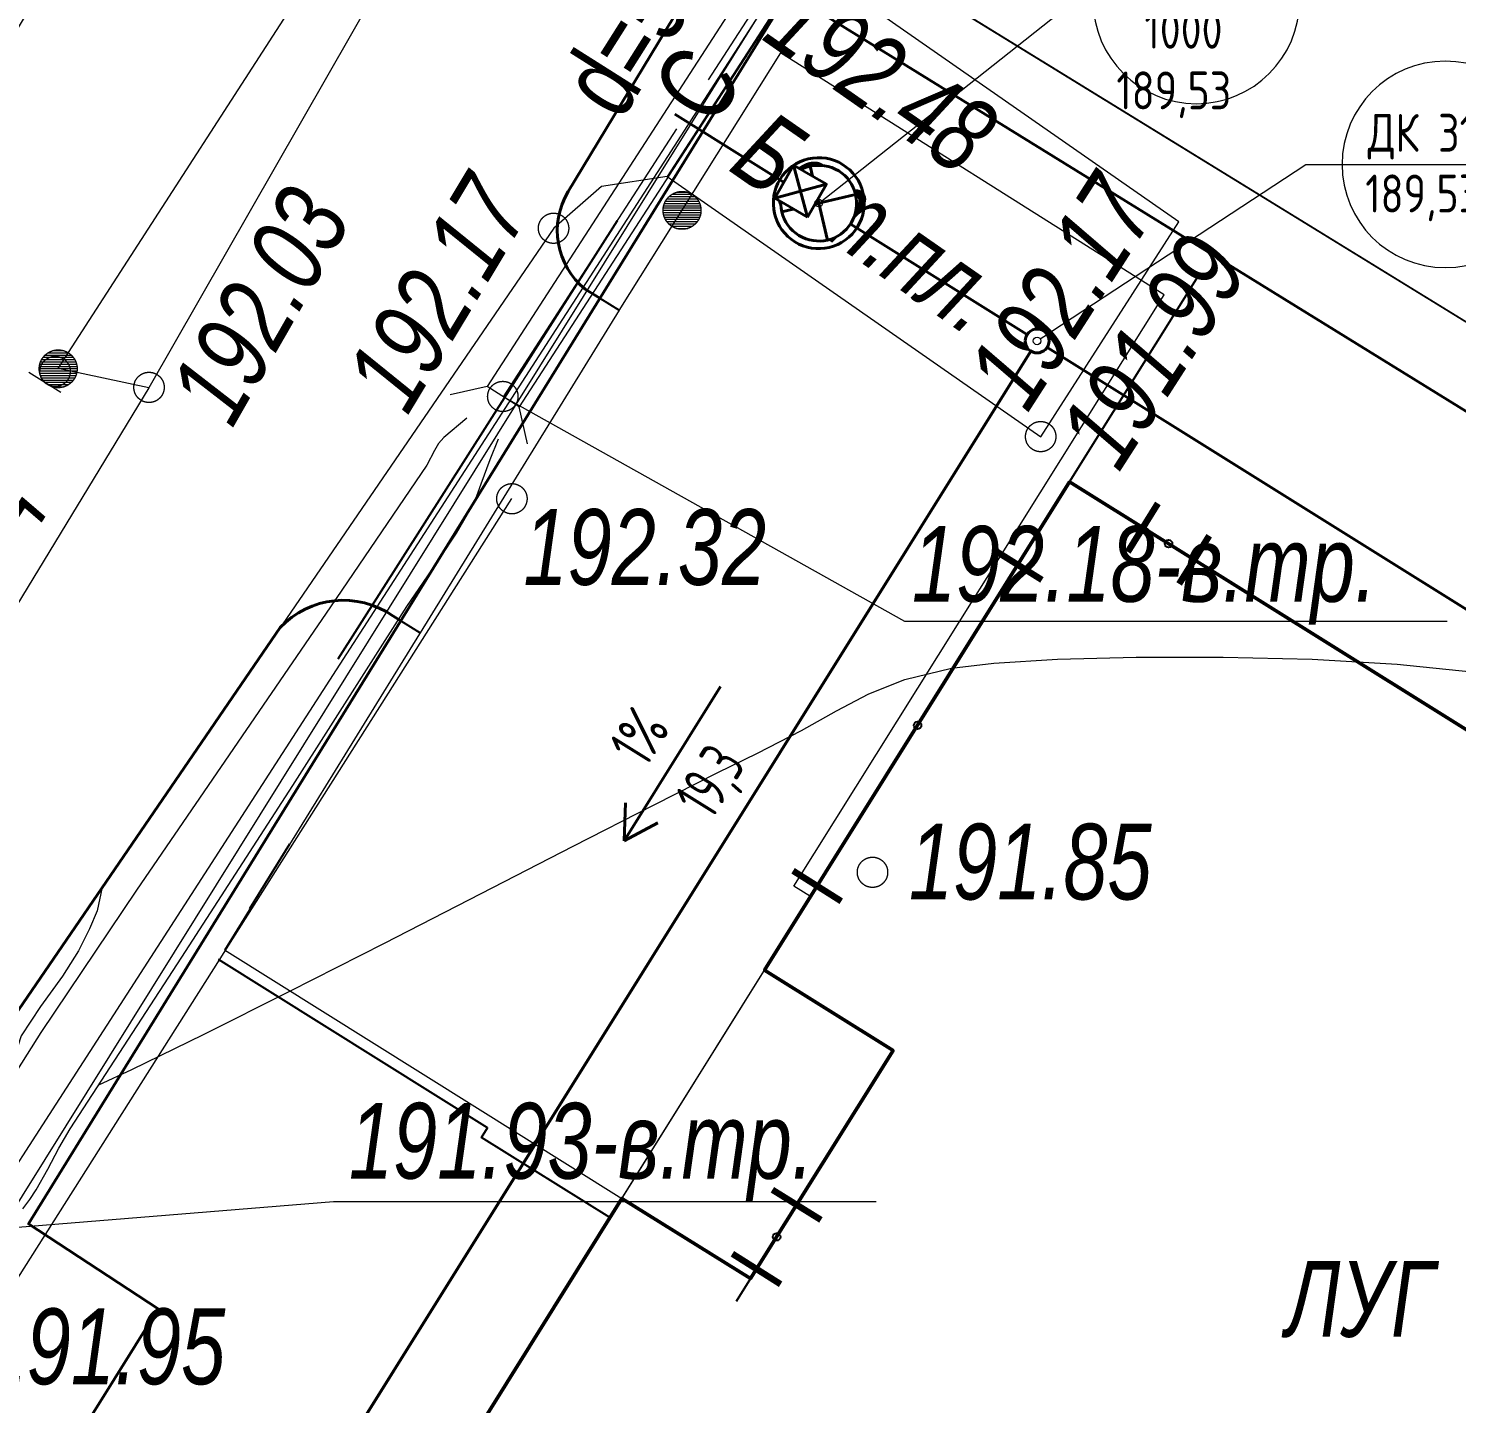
# Model space of a CAD drawing. Header units: millimetres. Extents: x -38151500 to -27467627, y -20617104 to -20349562.
# Drawn here: x -29072302 to -29053454, y -20485120 to -20466974 of the extents above; entities that cross this region are included whole.
import ezdxf
from ezdxf.xclip import XClip

# ---------------------------------------------------------------- set-up
doc = ezdxf.new("R2010")
doc.units = ezdxf.units.MM
doc.header["$MEASUREMENT"] = 0
doc.header["$XCLIPFRAME"] = 0
doc.linetypes.add('Wipeout_Contour', pattern=[1000, 0, -1000])
for name, color, linetype in [('!!! ПОДОСНОВА', 7, 'Continuous'), ('Дренаж', 7, 'Continuous'), ('Дренаж выноски', 7, 'Continuous')]:
    doc.layers.add(name, color=color, linetype=linetype)
for name, color, linetype, lineweight, true_color in [('Дренаж выноски_Ном._пера__20', 7, 'Continuous', 40, 0xe15500), ('Дренаж выноски_Ном._пера__21', 7, 'Continuous', 15, 0xfb5f00), ('Дренаж_Ном._пера__20', 7, 'Continuous', 40, 0xe15500), ('Новый_ГП_Дороги_проезды_Ном._пера__251', 7, 'Continuous', 40, 0x656565)]:
    doc.layers.add(name, color=color, linetype=linetype, lineweight=lineweight, true_color=true_color)
for name, color, linetype, lineweight in [('Дренаж_Ном._пера__1', 1, 'Continuous', 40), ('Новый_0-Жирная_Ном._пера__7', 7, 'Continuous', 25), ('Новый_0_Ном._пера__7', 7, 'Continuous', 25), ('Новый_Defpoints_Ном._пера__16', 16, 'Continuous', 20), ('Новый_Defpoints_Ном._пера__7', 7, 'Continuous', 25), ('Новый_ГП_БК_15.30_Ном._пера__206', 206, 'Continuous', 25), ('Новый_ГП_Граница участка_Ном._пера__1', 1, 'Continuous', 40), ('Новый_ГП_Дороги_проезды_Ном._пера__16', 16, 'Continuous', 20), ('Новый_ГП_Здание сооружение_Ном._пера__22', 22, 'Continuous', 50), ('Новый_ГТ-сооружение_ ограждение_Ном._пера__19', 7, 'Continuous', 90), ('Чертеж_1_Новофедоровское_снт 28_07$0$tp_Дороги_Ном._пера__253', 252, 'Continuous', 18), ('Чертеж_1_Новофедоровское_снт 28_07$0$tp_отметки_новые_Ном._пера__253', 252, 'Continuous', 18), ('Чертеж_1_Новофедоровское_снт 28_07$0$tp_растительность_Ном._пера__253', 252, 'Continuous', 18), ('Чертеж_1_Новофедоровское_снт 28_07$0$tp_трубы под дорогой_Ном._пера__253', 252, 'Continuous', 18), ('Чертеж_1_Новофедоровское_снт 28_07$0$U_ТЕКСТ_БЕЛЫЙ_Ном._пера__253', 252, 'Continuous', 18), ('Чертеж_1_Новый_ГП_Топография_Ном._пера__253', 252, 'Continuous', 18), ('Чертеж_1_Новый_Новофедоровское_снт 28_07$0$tp_Дороги_Ном._пера__253', 252, 'Continuous', 18), ('Чертеж_1_Новый_Новофедоровское_снт 28_07$0$tp_канавы_Ном._пера__253', 252, 'Continuous', 18), ('Чертеж_1_Новый_Новофедоровское_снт 28_07$0$tp_ЛЭП нн_Ном._пера__253', 252, 'Continuous', 18), ('Чертеж_1_Новый_Новофедоровское_снт 28_07$0$tp_Ограждения ДЕР_Ном._пера__253', 252, 'Continuous', 18), ('Чертеж_1_Новый_Новофедоровское_снт 28_07$0$tp_Ограждения рабица_Ном._пера__253', 252, 'Continuous', 18), ('Чертеж_1_Новый_Новофедоровское_снт 28_07$0$tp_Ограждения_Ном._пера__253', 252, 'Continuous', 18), ('Чертеж_1_Новый_Новофедоровское_снт 28_07$0$tp_Ограждения_Ном._пера__7', 7, 'Continuous', 18), ('Чертеж_1_Новый_Новофедоровское_снт 28_07$0$tp_отметки_новые_Ном._пера__253', 252, 'Continuous', 18), ('Чертеж_1_Новый_Новофедоровское_снт 28_07$0$tp_отметки_новые_Ном._пера__7', 7, 'Continuous', 18), ('Чертеж_1_Новый_Новофедоровское_снт 28_07$0$tp_рельеф_Ном._пера__253', 252, 'Continuous', 18), ('Чертеж_1_Новый_Новофедоровское_снт 28_07$0$tp_трубы под дорогой_Ном._пера__253', 252, 'Continuous', 18), ('Чертеж_1_Новый_Новофедоровское_снт 28_07$0$U_Водосток_Ном._пера__253', 252, 'Continuous', 18), ('Чертеж_1_Новый_Новофедоровское_снт 28_07$0$U_Газопровод_Ном._пера__253', 252, 'Continuous', 18)]:
    doc.layers.add(name, color=color, linetype=linetype, lineweight=lineweight)
doc.styles.add('РЎР“Р•РќР•Р\xa0РР\xa0_РЎРўРР›Р¬_1', font='arial.ttf', dxfattribs={"width": 0.75})
doc.styles.add('РЎР“Р•РќР•Р\xa0РР\xa0_РЎРўРР›Р¬_3', font='arial.ttf', dxfattribs={"width": 0.749999})
doc.styles.add('РЎР“Р•РќР•Р\xa0РР\xa0_РЎРўРР›Р¬_6', font='', dxfattribs={"width": 0.8})
doc.styles.add('РЎР“Р•РќР•Р\xa0РР\xa0_РЎРўРР›Р¬_7', font='')
doc.styles.get('РЎР“Р•РќР•Р\xa0РР\xa0_РЎРўРР›Р¬_6').set_extended_font_data('GOST_type_A')
doc.styles.get('РЎР“Р•РќР•Р\xa0РР\xa0_РЎРўРР›Р¬_7').set_extended_font_data('GOST_type_A')

# ---------------------------------------------------------------- blocks, each defined once
blk = doc.blocks.new('Чертеж_6_1', base_point=(9028958, 0))
at = {"layer": 'Чертеж_1_Новый_ГП_Топография_Ном._пера__253', "color": 252, "lineweight": 18, "flags": 128}
for points in [[(-29093242, -20517064), (-29093202, -20517000), (-29082715, -20499900), (-29056545, -20516708), (-29044984, -20500671), (-29035068, -20487867), (-29036822, -20480650), (-29038827, -20473503), (-29044320, -20475465), (-29047175, -20474628), (-29061447, -20465849), (-29051497, -20449640), (-29059106, -20444942), (-29100137, -20512686)], [(-29062272, -20466500), (-29042872, -20478480), (-29040402, -20474480), (-29035962, -20486530), (-29045692, -20500140), (-29044832, -20500700), (-29056192, -20516190), (-29056522, -20516730), (-29056792, -20516560), (-29081272, -20500980), (-29070592, -20483870), (-29072302, -20482750)]]:
    blk.add_lwpolyline(points, close=True, dxfattribs=at)
at = {"layer": 'Чертеж_1_Новый_Новофедоровское_снт 28_07$0$tp_Дороги_Ном._пера__253', "color": 252, "lineweight": 18, "flags": 128}
for points in [[(-29059509, -20451967), (-29058676, -20452488), (-29065032, -20461790), (-29070714, -20471714), (-29071910, -20471463)], [(-29063872, -20468926), (-29064740, -20469057), (-29065369, -20469610), (-29074133, -20482398), (-29080950, -20493946), (-29080018, -20495191)], [(-29070714, -20471714), (-29073121, -20475671)]]:
    blk.add_lwpolyline(points, dxfattribs=at)
blk.add_lwpolyline([(-29063872, -20468926), (-29058940, -20472361), (-29057117, -20469524), (-29062041, -20466094)], close=True, dxfattribs=at)
at = {"layer": 'Чертеж_1_Новый_Новофедоровское_снт 28_07$0$tp_канавы_Ном._пера__253', "color": 252, "lineweight": 18, "flags": 128}
for points in [[(-29066519, -20472118), (-29066821, -20472372), (-29066892, -20472451), (-29066945, -20472544), (-29067047, -20472736), (-29068318, -20474608), (-29069598, -20476475), (-29070876, -20478344), (-29072140, -20480224), (-29072575, -20480913), (-29072996, -20481614), (-29073181, -20481864), (-29073323, -20482070), (-29073498, -20482368)], [(-29072377, -20482553), (-29072284, -20482430), (-29072200, -20482300), (-29072047, -20482028), (-29071904, -20481753), (-29071753, -20481494), (-29070280, -20479232), (-29068815, -20476963), (-29067310, -20474603), (-29066869, -20473960), (-29066652, -20473636), (-29066458, -20473298), (-29066386, -20473142), (-29066326, -20472983), (-29066209, -20472662), (-29066099, -20472390)]]:
    blk.add_lwpolyline(points, dxfattribs=at)
at = {"layer": 'Чертеж_1_Новый_Новофедоровское_снт 28_07$0$tp_ЛЭП нн_Ном._пера__253', "color": 252, "lineweight": 18, "flags": 128}
blk.add_lwpolyline([(-29095242, -20518699), (-29094131, -20517036), (-29073517, -20484194), (-29048480, -20444066), (-29047271, -20442473)], dxfattribs=at)
at = {"layer": 'Чертеж_1_Новый_Новофедоровское_снт 28_07$0$tp_Ограждения ДЕР_Ном._пера__253', "color": 252, "lineweight": 18, "flags": 128}
blk.add_lwpolyline([(-29071910, -20471463), (-29068113, -20465581)], dxfattribs=at)
at = {"layer": 'Чертеж_1_Новый_Новофедоровское_снт 28_07$0$tp_Ограждения рабица_Ном._пера__253', "color": 252, "lineweight": 18, "flags": 128}
for points in [[(-29061447, -20465851), (-29047175, -20474628), (-29044320, -20475465)], [(-29065926, -20473175), (-29079257, -20494203)]]:
    blk.add_lwpolyline(points, dxfattribs=at)
at = {"layer": 'Чертеж_1_Новый_Новофедоровское_снт 28_07$0$tp_Ограждения_Ном._пера__253', "color": 252, "lineweight": 18, "flags": 128}
blk.add_lwpolyline([(-29072297, -20471508), (-29071874, -20471774)], dxfattribs=at)
at = {"layer": 'Чертеж_1_Новый_Новофедоровское_снт 28_07$0$tp_Ограждения_Ном._пера__7', "color": 7, "lineweight": 18}
for p, q in [((-29063847, -20469192), (-29063506, -20469192)), ((-29063808, -20469162), (-29063545, -20469162)), ((-29063737, -20469132), (-29063617, -20469132)), ((-29063925, -20469372), (-29063426, -20469372)), ((-29063923, -20469342), (-29063429, -20469342)), ((-29063918, -20469312), (-29063435, -20469312)), ((-29063907, -20469282), (-29063444, -20469282)), ((-29063893, -20469252), (-29063458, -20469252)), ((-29063874, -20469222), (-29063479, -20469222)), ((-29063924, -20469402), (-29063429, -20469402)), ((-29063919, -20469432), (-29063433, -20469432)), ((-29063909, -20469462), (-29063442, -20469462)), ((-29063895, -20469492), (-29063457, -20469492)), ((-29063877, -20469522), (-29063476, -20469522)), ((-29063851, -20469552), (-29063502, -20469552)), ((-29063814, -20469582), (-29063539, -20469582)), ((-29063750, -20469612), (-29063600, -20469612)), ((-29072043, -20471253), (-29071780, -20471253)), ((-29071972, -20471223), (-29071852, -20471223)), ((-29072160, -20471463), (-29071661, -20471463)), ((-29072158, -20471433), (-29071664, -20471433)), ((-29072153, -20471403), (-29071670, -20471403)), ((-29072142, -20471373), (-29071679, -20471373)), ((-29072128, -20471343), (-29071693, -20471343)), ((-29072109, -20471313), (-29071714, -20471313)), ((-29072082, -20471283), (-29071741, -20471283)), ((-29072159, -20471493), (-29071664, -20471493)), ((-29072154, -20471523), (-29071668, -20471523)), ((-29072144, -20471553), (-29071677, -20471553)), ((-29072130, -20471583), (-29071692, -20471583)), ((-29072112, -20471613), (-29071711, -20471613)), ((-29072086, -20471643), (-29071737, -20471643)), ((-29072049, -20471673), (-29071774, -20471673)), ((-29071985, -20471703), (-29071835, -20471703))]:
    blk.add_line(p, q, dxfattribs=at)
for centre in [(-29063676, -20469374), (-29071911, -20471465)]:
    blk.add_circle(centre, 250, dxfattribs=at)
at = {"layer": 'Чертеж_1_Новый_Новофедоровское_снт 28_07$0$tp_отметки_новые_Ном._пера__253', "color": 252, "lineweight": 18, "flags": 128}
for points in [[(-29053577, -20474800), (-29060736, -20474800), (-29066042, -20471830)], [(-29061115, -20482458), (-29068275, -20482458), (-29073205, -20482860)]]:
    blk.add_lwpolyline(points, dxfattribs=at)
at = {"layer": 'Чертеж_1_Новый_Новофедоровское_снт 28_07$0$tp_отметки_новые_Ном._пера__7', "color": 7, "lineweight": 18}
for centre in [(-29065372, -20469610), (-29071952, -20471500), (-29070712, -20471710), (-29066042, -20471830), (-29058942, -20472360), (-29065922, -20473180), (-29061162, -20478110)]:
    blk.add_circle(centre, 200, dxfattribs=at)
at = {"layer": 'Чертеж_1_Новый_Новофедоровское_снт 28_07$0$tp_рельеф_Ном._пера__253', "color": 252, "lineweight": 18, "flags": 128}
for points in [[(-29071375, -20480914), (-29070940, -20480713), (-29069995, -20480251), (-29068855, -20479679), (-29067604, -20479044), (-29066329, -20478391), (-29065114, -20477767), (-29064044, -20477220), (-29063205, -20476794), (-29062681, -20476537), (-29062098, -20476239), (-29061637, -20475978), (-29061212, -20475753), (-29060736, -20475565), (-29060121, -20475415), (-29059559, -20475349), (-29058718, -20475299), (-29057683, -20475271), (-29056535, -20475269), (-29055359, -20475297), (-29054236, -20475361), (-29053249, -20475466)], [(-29071329, -20478306), (-29071329, -20478307), (-29071395, -20478617), (-29071497, -20478857), (-29071643, -20479148), (-29071853, -20479479), (-29072145, -20479880), (-29072398, -20480268), (-29072490, -20480556), (-29072438, -20480689)]]:
    blk.add_lwpolyline(points, dxfattribs=at)
at = {"layer": 'Чертеж_1_Новый_Новофедоровское_снт 28_07$0$tp_трубы под дорогой_Ном._пера__253', "color": 252, "lineweight": 18, "flags": 128}
for points in [[(-29061044, -20463656), (-29066248, -20471700)], [(-29060622, -20463924), (-29065826, -20471968)], [(-29065716, -20472456), (-29065826, -20471968), (-29066248, -20471700), (-29066736, -20471810)]]:
    blk.add_lwpolyline(points, dxfattribs=at)
at = {"layer": 'Чертеж_1_Новый_Новофедоровское_снт 28_07$0$U_Водосток_Ном._пера__253', "color": 252, "lineweight": 18, "flags": 128}
for points in [[(-29060832, -20463788), (-29063331, -20467651)], [(-29063750, -20468298), (-29066037, -20471834)]]:
    blk.add_lwpolyline(points, dxfattribs=at)
at = {"layer": 'Чертеж_1_Новый_Новофедоровское_снт 28_07$0$U_Газопровод_Ном._пера__253', "color": 252, "lineweight": 18, "flags": 128}
blk.add_lwpolyline([(-29094560, -20516227), (-29072112, -20481445), (-29051561, -20449601), (-29043444, -20437023), (-29043725, -20437169), (-29041395, -20435962), (-29036164, -20437583)], dxfattribs=at)
at = {"layer": 'Чертеж_1_Новофедоровское_снт 28_07$0$tp_Дороги_Ном._пера__253', "color": 252, "lineweight": 18, "char_height": 1000, "attachment_point": 7, "style": 'РЎР“Р•РќР•Р\xa0РР\xa0_РЎРўРР›Р¬_1'}
for s, insert, rotation in [('\\A1;{\\pql;\\fArial|b0|i1|c204|p0;\\W0.750000;Бет.пл.}', (-29063091, -20468845), 325.1439), ('\\A1;{\\pql;\\fArial|b0|i1|c204|p0;\\W0.750000;Ц}', (-29072425, -20473956), 57.3407)]:
    blk.add_mtext(s, dxfattribs=dict(at, insert=insert, rotation=rotation))
at = {"layer": 'Чертеж_1_Новофедоровское_снт 28_07$0$tp_отметки_новые_Ном._пера__253', "color": 252, "lineweight": 18, "char_height": 1000, "attachment_point": 7, "style": 'РЎР“Р•РќР•Р\xa0РР\xa0_РЎРўРР›Р¬_1'}
for s, insert, rotation in [('\\A1;{\\pql;\\fArial|b0|i1|c204|p0;\\W0.750000;192.48}', (-29062651, -20467118), 325.1394), ('\\A1;{\\pql;\\fArial|b0|i1|c204|p0;\\W0.750000;192.17}', (-29067290, -20472102), 59), ('\\A1;{\\pql;\\fArial|b0|i1|c204|p0;\\W0.750000;192.17}', (-29059106, -20472069), 57.276), ('\\A1;{\\pql;\\fArial|b0|i1|c204|p0;\\W0.750000;192.03}', (-29069603, -20472270), 60.2066), ('\\A1;{\\pql;\\fArial|b0|i1|c204|p0;\\W0.750000;191.99}', (-29057899, -20472852), 57.276)]:
    blk.add_mtext(s, dxfattribs=dict(at, insert=insert, rotation=rotation))
for s, insert in [('\\A1;{\\pql;\\fArial|b0|i1|c204|p0;\\W0.750000;192.32}', (-29065770, -20474331)), ('\\A1;{\\pql;\\fArial|b0|i1|c204|p0;\\W0.750000;192.18-в.тр.}', (-29060642, -20474841)), ('\\A1;{\\pql;\\fArial|b0|i1|c204|p0;\\W0.750000;191.85}', (-29060682, -20478483)), ('\\A1;{\\pql;\\fArial|b0|i1|c204|p0;\\W0.750000;191.93-в.тр.}', (-29068074, -20482455)), ('\\A1;{\\pql;\\fArial|b0|i1|c204|p0;\\W0.750000;191.95}', (-29072910, -20484881))]:
    blk.add_mtext(s, dxfattribs=dict(at, insert=insert))
at = {"layer": 'Чертеж_1_Новофедоровское_снт 28_07$0$tp_растительность_Ном._пера__253', "color": 252, "lineweight": 18, "insert": (-29055706, -20484255), "char_height": 1000, "attachment_point": 7, "style": 'РЎР“Р•РќР•Р\xa0РР\xa0_РЎРўРР›Р¬_1'}
blk.add_mtext('\\A1;{\\pql;\\fArial|b0|i1|c204|p0;\\W0.750000;ЛУГ}', dxfattribs=at)
at = {"layer": 'Чертеж_1_Новофедоровское_снт 28_07$0$tp_трубы под дорогой_Ном._пера__253', "color": 252, "lineweight": 18, "insert": (-29064478, -20468221), "char_height": 1000, "attachment_point": 7, "rotation": 57.6886, "style": 'РЎР“Р•РќР•Р\xa0РР\xa0_РЎРўРР›Р¬_3'}
blk.add_mtext('\\A1;{\\pql;\\fArial|b0|i0|c204|p0;\\W0.749999;d=500ст.}', dxfattribs=at)
at = {"layer": 'Чертеж_1_Новофедоровское_снт 28_07$0$U_ТЕКСТ_БЕЛЫЙ_Ном._пера__253', "color": 252, "lineweight": 18, "insert": (-29063247, -20468304), "char_height": 1000, "attachment_point": 7, "rotation": 57.6886, "style": 'РЎР“Р•РќР•Р\xa0РР\xa0_РЎРўРР›Р¬_3'}
blk.add_mtext('\\A1;{\\pql;\\fArial|b0|i0|c204|p0;\\W0.749999;С}', dxfattribs=at)
blk = doc.blocks.new('Стена_33_5', base_point=(-29063772, -20468106))
at = {"layer": 'Дренаж_Ном._пера__20', "linetype": 'Continuous', "lineweight": 40, "true_color": 0xe15500}
for points in [[(-29058989, -20471096), (-29063772, -20468105), (-29063772, -20468106), (-29058990, -20471097)], [(-29058990, -20471097), (-29058988, -20471097), (-29058989, -20471096)], [(-29058990, -20471097), (-29058989, -20471098), (-29058988, -20471097)]]:
    blk.add_hatch(color=32, dxfattribs=at).paths.add_polyline_path(points)
at = {"layer": 'Дренаж_Ном._пера__20', "color": 32, "lineweight": 40, "true_color": 0xe15500, "flags": 128}
for points in [[(-29058988, -20471097), (-29063772, -20468105)], [(-29063772, -20468106), (-29063772, -20468105)], [(-29063772, -20468106), (-29058990, -20471097)]]:
    blk.add_lwpolyline(points, dxfattribs=at)
blk = doc.blocks.new('Стена_34_5', base_point=(-29058990, -20471097))
at = {"layer": 'Дренаж_Ном._пера__20', "linetype": 'Continuous', "lineweight": 40, "true_color": 0xe15500}
for points in [[(-29058990, -20471097), (-29069191, -20487422), (-29069189, -20487422), (-29058989, -20471098)], [(-29069191, -20487422), (-29069190, -20487423), (-29069189, -20487422)]]:
    blk.add_hatch(color=32, dxfattribs=at).paths.add_polyline_path(points)
at = {"layer": 'Дренаж_Ном._пера__20', "color": 32, "lineweight": 40, "true_color": 0xe15500, "flags": 128}
for points in [[(-29058990, -20471097), (-29069191, -20487422)], [(-29069189, -20487422), (-29058989, -20471098)], [(-29058989, -20471098), (-29058988, -20471097)], [(-29069191, -20487422), (-29069190, -20487423)]]:
    blk.add_lwpolyline(points, dxfattribs=at)
blk = doc.blocks.new('Стена_37_5', base_point=(-29038723, -20483761))
at = {"layer": 'Дренаж_Ном._пера__20', "linetype": 'Continuous', "lineweight": 40, "true_color": 0xe15500}
blk.add_hatch(color=32, dxfattribs=at).paths.add_polyline_path([(-29058989, -20471098), (-29058989, -20471098), (-29038725, -20483761), (-29038724, -20483760)])
at = {"layer": 'Дренаж_Ном._пера__20', "color": 32, "lineweight": 40, "true_color": 0xe15500, "flags": 128}
for points in [[(-29038724, -20483760), (-29058989, -20471098)], [(-29058989, -20471098), (-29038725, -20483761)]]:
    blk.add_lwpolyline(points, dxfattribs=at)
blk = doc.blocks.new('Колонна_19_5', base_point=(-29058990, -20471097))
at = {"color": 254, "linetype": 'Wipeout_Contour', "lineweight": 0, "ltscale": 995277201.4677306}
blk.add_wipeout([(-29059147, -20471097), (-29059147, -20471097), (-29059140, -20471146), (-29059117, -20471190), (-29059082, -20471224), (-29059038, -20471247), (-29058990, -20471255), (-29058990, -20471255), (-29058990, -20471255), (-29058941, -20471247), (-29058897, -20471224), (-29058862, -20471190), (-29058840, -20471146), (-29058832, -20471097), (-29058832, -20471097), (-29058832, -20471097), (-29058840, -20471048), (-29058862, -20471004), (-29058897, -20470970), (-29058941, -20470947), (-29058990, -20470940), (-29058990, -20470940), (-29058990, -20470940), (-29059038, -20470947), (-29059082, -20470970), (-29059117, -20471004), (-29059140, -20471048)], dxfattribs=at).dxf.layer = 'Дренаж'
at = {"layer": 'Дренаж_Ном._пера__20', "color": 32, "lineweight": 40, "true_color": 0xe15500, "flags": 128}
blk.add_lwpolyline([(-29059147, -20471097, 0.414214), (-29058990, -20471255, 0.414214), (-29058832, -20471097, 0.414214), (-29058990, -20470940, 0.414214)], format="xyb", close=True, dxfattribs=at)
blk = doc.blocks.new('Колонна_22_5', base_point=(-29061872, -20469278))
at = {"color": 254, "linetype": 'Wipeout_Contour', "lineweight": 0, "ltscale": 1208595384.32461}
blk.add_wipeout([(-29062134, -20469704), (-29062134, -20469704), (-29062040, -20469749), (-29061939, -20469774), (-29061834, -20469777), (-29061731, -20469758), (-29061635, -20469718), (-29061548, -20469660), (-29061476, -20469584), (-29061421, -20469495), (-29061386, -20469397), (-29061372, -20469293), (-29061380, -20469189), (-29061409, -20469088), (-29061459, -20468996), (-29061526, -20468917), (-29061609, -20468853), (-29061609, -20468853), (-29061609, -20468853), (-29061703, -20468807), (-29061805, -20468783), (-29061909, -20468780), (-29062012, -20468798), (-29062109, -20468838), (-29062195, -20468897), (-29062267, -20468973), (-29062322, -20469062), (-29062358, -20469160), (-29062371, -20469264), (-29062364, -20469368), (-29062334, -20469468), (-29062285, -20469560), (-29062217, -20469640)], dxfattribs=at).dxf.layer = 'Дренаж'
at = {"layer": 'Дренаж_Ном._пера__20', "color": 32, "lineweight": 40, "true_color": 0xe15500}
for p, q in [((-29061757, -20469765), (-29061987, -20468792)), ((-29061385, -20469163), (-29062358, -20469393))]:
    blk.add_line(p, q, dxfattribs=at)
at = {"layer": 'Дренаж_Ном._пера__20', "color": 32, "lineweight": 40, "true_color": 0xe15500, "flags": 128}
for points in [[(-29062187, -20469789, 0.414214), (-29061361, -20469593, 0.414214), (-29061557, -20468768, 0.414214), (-29062382, -20468963, 0.414214)], [(-29062134, -20469704, -1), (-29061609, -20468853, -1)]]:
    blk.add_lwpolyline(points, format="xyb", close=True, dxfattribs=at)
blk = doc.blocks.new('Колонна_23_5', base_point=(-29062111, -20469119))
at = {"color": 254, "linetype": 'Wipeout_Contour', "lineweight": 0, "ltscale": 142188108.910988}
blk.add_wipeout([(-29062019, -20469461), (-29061770, -20469028), (-29062203, -20468778), (-29062452, -20469211)], dxfattribs=at).dxf.layer = 'Дренаж'
at = {"layer": 'Дренаж_Ном._пера__1', "color": 1, "lineweight": 40}
for p, q in [((-29062019, -20469461), (-29062203, -20468778)), ((-29061770, -20469028), (-29062452, -20469211))]:
    blk.add_line(p, q, dxfattribs=at)
at = {"layer": 'Дренаж_Ном._пера__1', "color": 1, "lineweight": 40, "flags": 128}
blk.add_lwpolyline([(-29062019, -20469461), (-29061770, -20469028), (-29062203, -20468778), (-29062452, -20469211)], close=True, dxfattribs=at)
blk = doc.blocks.new('Линия_3_5', base_point=(-29063168, -20475659))
at = {"layer": 'Дренаж выноски_Ном._пера__20', "color": 32, "lineweight": 40, "true_color": 0xe15500}
for p, q in [((-29063168, -20475659), (-29064439, -20477694)), ((-29064439, -20477694), (-29064422, -20477194)), ((-29064439, -20477694), (-29063998, -20477459))]:
    blk.add_line(p, q, dxfattribs=at)
blk = doc.blocks.new('Выноска_15_5', base_point=(-29061872, -20469278))
at = {"layer": 'Дренаж выноски_Ном._пера__21', "color": 20, "lineweight": 15, "true_color": 0xfb5f00}
for p, q in [((-29061832, -20469247), (-29058490, -20466604)), ((-29058490, -20466604), (-29058250, -20466604)), ((-29058250, -20466604), (-29055526, -20466604))]:
    blk.add_line(p, q, dxfattribs=at)
at = {"layer": 'Дренаж выноски_Ном._пера__21', "color": 20, "lineweight": 15, "true_color": 0xfb5f00, "flags": 128}
blk.add_lwpolyline([(-29055526, -20466604, 1), (-29058250, -20466604, 1)], format="xyb", close=True, dxfattribs=at)
at = {"layer": 'Дренаж выноски_Ном._пера__21', "color": 20, "lineweight": 15, "true_color": 0xfb5f00}
blk.add_circle((-29061872, -20469278), 50, dxfattribs=at)
at = {"layer": 'Дренаж выноски_Ном._пера__21', "color": 20, "lineweight": 15, "true_color": 0xfb5f00, "insert": (-29056888, -20465938), "char_height": 500, "width": 2200, "attachment_point": 2, "line_spacing_factor": 0.961326, "style": 'РЎР“Р•РќР•Р\xa0РР\xa0_РЎРўРР›Р¬_7'}
blk.add_mtext('\\A1;{\\pqc;\\pt0,21000;\\fGOST_type_A|b0|i0|c0|p0;\\W1.000000;РК 1000\\fGOST_type_A|b0|i0|c0|p0;\\W1.000000;\\A1{\\H.66x;\\S^  ;}\\fGOST_type_A|b0|i0|c0|p0;\\W1.000000;\\fGOST_type_A|b0|i0|c0|p0;\\W1.000000;\\A1{\\H.66x;\\S^  ;}\\fGOST_type_A|b0|i0|c0|p0;\\W1.000000; \\fGOST_type_A|b0|i0|c0|p0;\\W1.000000;\\fGOST_type_A|b0|i0|c0|p0;\\W1.000000;\\fGOST_type_A|b0|i0|c0|p0;\\W1.000000;\\fGOST_type_A|b0|i0|c0|p0;\\W1.000000;\\fGOST_type_A|b0|i0|c0|p0;\\W1.000000;189,53 \\fGOST_type_A|b0|i0|c0|p0;\\W1.000000;\\A1{\\H.66x;\\S^  ;}\\fGOST_type_A|b0|i0|c0|p0;\\W1.000000;\\fGOST_type_A|b0|i0|c0|p0;\\W1.000000;\\A1{\\H.66x;\\S^  ;}\\fGOST_type_A|b0|i0|c0|p0;\\W1.000000;\\fGOST_type_A|b0|i0|c0|p0;\\W1.000000;\\fGOST_type_A|b0|i0|c0|p0;\\W1.000000;\\fGOST_type_A|b0|i0|c0|p0;\\W1.000000;\\fGOST_type_A|b0|i0|c0|p0;\\W1.000000;\\fGOST_type_A|b0|i0|c0|p0;\\W1.000000;\\fGOST_type_A|b0|i0|c0|p0;\\W1.000000;\\fGOST_type_A|b0|i0|c0|p0;\\W1.000000;\\fGOST_type_A|b0|i0|c0|p0;\\W1.000000;\\fGOST_type_A|b0|i0|c0|p0;\\W1.000000;\\fGOST_type_A|b0|i0|c0|p0;\\W1.000000;\\fGOST_type_A|b0|i0|c0|p0;\\W1.000000;\\fGOST_type_A|b0|i0|c0|p0;\\W1.000000;\\fGOST_type_A|b0|i0|c0|p0;\\W1.000000;\\fGOST_type_A|b0|i0|c0|p0;\\W1.000000;\\fGOST_type_A|b0|i0|c0|p0;\\W1.000000;\\fGOST_type_A|b0|i0|c0|p0;\\W1.000000;\\fGOST_type_A|b0|i0|c0|p0;\\W1.000000;\\fGOST_type_A|b0|i0|c0|p0;\\W1.000000;\\fGOST_type_A|b0|i0|c0|p0;\\W1.000000;\\fGOST_type_A|b0|i0|c0|p0;\\W1.000000;\\fGOST_type_A|b0|i0|c0|p0;\\W1.000000;\\fGOST_type_A|b0|i0|c0|p0;\\W1.000000;\\fGOST_type_A|b0|i0|c0|p0;\\W1.000000;\\fGOST_type_A|b0|i0|c0|p0;\\W1.000000;\\fGOST_type_A|b0|i0|c0|p0;\\W1.000000;\\fGOST_type_A|b0|i0|c0|p0;\\W1.000000;\\fGOST_type_A|b0|i0|c0|p0;\\W1.000000;\\fGOST_type_A|b0|i0|c0|p0;\\W1.000000;\\fGOST_type_A|b0|i0|c0|p0;\\W1.000000;\\fGOST_type_A|b0|i0|c0|p0;\\W1.000000;\\fGOST_type_A|b0|i0|c0|p0;\\W1.000000;\\fGOST_type_A|b0|i0|c0|p0;\\W1.000000;\\fGOST_type_A|b0|i0|c0|p0;\\W1.000000;\\fGOST_type_A|b0|i0|c0|p0;\\W1.000000;}', dxfattribs=at)
blk = doc.blocks.new('Выноска_16_5', base_point=(-29058990, -20471097))
at = {"layer": 'Дренаж выноски_Ном._пера__21', "color": 20, "lineweight": 15, "true_color": 0xfb5f00}
for p, q in [((-29058948, -20471070), (-29055442, -20468767)), ((-29055442, -20468767), (-29054964, -20468767)), ((-29054964, -20468767), (-29052240, -20468767))]:
    blk.add_line(p, q, dxfattribs=at)
at = {"layer": 'Дренаж выноски_Ном._пера__21', "color": 20, "lineweight": 15, "true_color": 0xfb5f00, "flags": 128}
blk.add_lwpolyline([(-29052240, -20468767, 1), (-29054964, -20468767, 1)], format="xyb", close=True, dxfattribs=at)
at = {"layer": 'Дренаж выноски_Ном._пера__21', "color": 20, "lineweight": 15, "true_color": 0xfb5f00}
blk.add_circle((-29058990, -20471097), 50, dxfattribs=at)
at = {"layer": 'Дренаж выноски_Ном._пера__21', "color": 20, "lineweight": 15, "true_color": 0xfb5f00, "insert": (-29053602, -20468100), "char_height": 500, "width": 2200, "attachment_point": 2, "line_spacing_factor": 0.961326, "style": 'РЎР“Р•РќР•Р\xa0РР\xa0_РЎРўРР›Р¬_7'}
blk.add_mtext('\\A1;{\\pqc;\\pt0,21000;\\fGOST_type_A|b0|i0|c0|p0;\\W1.000000;ДК 315\\fGOST_type_A|b0|i0|c0|p0;\\W1.000000;\\A1{\\H.66x;\\S^  ;}\\fGOST_type_A|b0|i0|c0|p0;\\W1.000000;\\fGOST_type_A|b0|i0|c0|p0;\\W1.000000;\\A1{\\H.66x;\\S^  ;}\\fGOST_type_A|b0|i0|c0|p0;\\W1.000000; \\fGOST_type_A|b0|i0|c0|p0;\\W1.000000;\\fGOST_type_A|b0|i0|c0|p0;\\W1.000000;\\fGOST_type_A|b0|i0|c0|p0;\\W1.000000;\\fGOST_type_A|b0|i0|c0|p0;\\W1.000000;\\fGOST_type_A|b0|i0|c0|p0;\\W1.000000;189,53 \\fGOST_type_A|b0|i0|c0|p0;\\W1.000000;\\A1{\\H.66x;\\S^  ;}\\fGOST_type_A|b0|i0|c0|p0;\\W1.000000;\\fGOST_type_A|b0|i0|c0|p0;\\W1.000000;\\A1{\\H.66x;\\S^  ;}\\fGOST_type_A|b0|i0|c0|p0;\\W1.000000;\\fGOST_type_A|b0|i0|c0|p0;\\W1.000000;\\fGOST_type_A|b0|i0|c0|p0;\\W1.000000;\\fGOST_type_A|b0|i0|c0|p0;\\W1.000000;\\fGOST_type_A|b0|i0|c0|p0;\\W1.000000;\\fGOST_type_A|b0|i0|c0|p0;\\W1.000000;\\fGOST_type_A|b0|i0|c0|p0;\\W1.000000;\\fGOST_type_A|b0|i0|c0|p0;\\W1.000000;\\fGOST_type_A|b0|i0|c0|p0;\\W1.000000;\\fGOST_type_A|b0|i0|c0|p0;\\W1.000000;\\fGOST_type_A|b0|i0|c0|p0;\\W1.000000;\\fGOST_type_A|b0|i0|c0|p0;\\W1.000000;\\fGOST_type_A|b0|i0|c0|p0;\\W1.000000;\\fGOST_type_A|b0|i0|c0|p0;\\W1.000000;\\fGOST_type_A|b0|i0|c0|p0;\\W1.000000;\\fGOST_type_A|b0|i0|c0|p0;\\W1.000000;\\fGOST_type_A|b0|i0|c0|p0;\\W1.000000;\\fGOST_type_A|b0|i0|c0|p0;\\W1.000000;\\fGOST_type_A|b0|i0|c0|p0;\\W1.000000;\\fGOST_type_A|b0|i0|c0|p0;\\W1.000000;\\fGOST_type_A|b0|i0|c0|p0;\\W1.000000;\\fGOST_type_A|b0|i0|c0|p0;\\W1.000000;\\fGOST_type_A|b0|i0|c0|p0;\\W1.000000;\\fGOST_type_A|b0|i0|c0|p0;\\W1.000000;\\fGOST_type_A|b0|i0|c0|p0;\\W1.000000;\\fGOST_type_A|b0|i0|c0|p0;\\W1.000000;\\fGOST_type_A|b0|i0|c0|p0;\\W1.000000;\\fGOST_type_A|b0|i0|c0|p0;\\W1.000000;\\fGOST_type_A|b0|i0|c0|p0;\\W1.000000;\\fGOST_type_A|b0|i0|c0|p0;\\W1.000000;\\fGOST_type_A|b0|i0|c0|p0;\\W1.000000;\\fGOST_type_A|b0|i0|c0|p0;\\W1.000000;\\fGOST_type_A|b0|i0|c0|p0;\\W1.000000;\\fGOST_type_A|b0|i0|c0|p0;\\W1.000000;\\fGOST_type_A|b0|i0|c0|p0;\\W1.000000;}', dxfattribs=at)

msp = doc.modelspace()

# ---------------------------------------------------------------- linework, layer by layer
at = {"layer": 'Новый_0-Жирная_Ном._пера__7', "color": 7, "lineweight": 25}
msp.add_line((-29068214.86, -20475291.9), (-29064527.98, -20469507.5), dxfattribs=at)
at = {"layer": 'Новый_0_Ном._пера__7', "color": 7, "lineweight": 25}
for p, q in [((-29064762.4, -20470534.66), (-29064507.12, -20470692.24)), ((-29067389.56, -20474791.02), (-29067134.27, -20474948.59))]:
    msp.add_line(p, q, dxfattribs=at)
at = {"layer": 'Новый_Defpoints_Ном._пера__16', "color": 16, "lineweight": 20}
msp.add_lwpolyline([(-29049351.7, -20498226.87), (-29049394.05, -20498200.09), (-29050347.84, -20499726.47), (-29054265.91, -20497278.35), (-29053603.24, -20496218.51), (-29056894.08, -20494162.42), (-29057662.66, -20495392.47), (-29063717.51, -20491608.97), (-29062949.12, -20490378.81), (-29067569.79, -20487470.61), (-29066546.12, -20485831.75), (-29066588.37, -20485805.01), (-29058559.76, -20472957.63), (-29042192.92, -20483184.77), (-29043808.73, -20485770.62), (-29042199.23, -20486777.3)], close=True, dxfattribs=at)
at = {"layer": 'Новый_Defpoints_Ном._пера__7', "color": 7, "lineweight": 25}
for points in [[(-29056491.19, -20474250.54), (-29058017.83, -20473296.95)], [(-29062157.44, -20478715.43), (-29058978.65, -20473626.71)], [(-29062958.15, -20483769.76), (-29061898.6, -20482073.51)]]:
    msp.add_lwpolyline(points, dxfattribs=at)
for centre in [(-29057254.51, -20473773.74), (-29060568.05, -20476171.07), (-29062428.37, -20482921.63)]:
    msp.add_circle(centre, 50, dxfattribs=at)
at = {"layer": 'Новый_ГП_БК_15.30_Ном._пера__206', "color": 206, "lineweight": 25}
msp.add_line((-29058560.24, -20472957.33), (-29056841.94, -20470205.9), dxfattribs=at)
for points in [[(-29067389.56, -20474791.02), (-29064762.4, -20470534.66)], [(-29069379.51, -20478586.19), (-29068854.83, -20477736.14)], [(-29064628.06, -20482667.86), (-29066324.29, -20481607.93), (-29066244.53, -20481480.46), (-29069795.88, -20479260.77)]]:
    msp.add_lwpolyline(points, dxfattribs=at)
at = {"layer": 'Новый_ГП_Дороги_проезды_Ном._пера__251', "color": 251, "lineweight": 40, "true_color": 0x656565}
msp.add_lwpolyline([(-29067389.56, -20474791.02), (-29067492.07, -20474726.36, 0.37219081), (-29068981.53, -20474881.1), (-29074104.63, -20482356.47), (-29080850.64, -20493777.64, 0.27174644), (-29079995.52, -20496721.8), (-29078997.52, -20497336.01), (-29078746.04, -20497499.7), (-29080069.73, -20499620.31), (-29080239.34, -20499514.33), (-29081224.02, -20498959.93, 0.38024235), (-29084870.3, -20500138.85), (-29094709.65, -20516132.17)], format="xyb", dxfattribs=at)
at = {"layer": 'Новый_ГП_Здание сооружение_Ном._пера__22', "color": 22, "lineweight": 50}
msp.add_lwpolyline([(-29043809.16, -20485771.31), (-29042192.92, -20483184.77), (-29052539.1, -20476719.76), (-29058560.24, -20472957.33), (-29062586.78, -20479403.02), (-29060891.54, -20480462.33), (-29062772.75, -20483472.9), (-29064468.84, -20482413.06), (-29066588.52, -20485805.26)], dxfattribs=at)
at = {"layer": 'Новый_ГТ-сооружение_ ограждение_Ном._пера__19', "color": 7, "lineweight": 90}
for p, q in [((-29057395.09, -20473243.79), (-29057792.45, -20473879.88)), ((-29056716.57, -20473667.61), (-29057113.91, -20474303.71)), ((-29058925.5, -20474249.44), (-29059561.59, -20473852.08)), ((-29061574.51, -20478490.05), (-29062210.61, -20478092.71)), ((-29061845.44, -20482696.24), (-29062481.53, -20482298.88)), ((-29062375.22, -20483544.38), (-29063011.32, -20483147.04))]:
    msp.add_line(p, q, dxfattribs=at)

# ---------------------------------------------------------------- block references
at = {"layer": '!!! ПОДОСНОВА', "color": 252, "lineweight": 40}
ref = msp.add_blockref('Чертеж_6_1', (9028957.92, 0), dxfattribs=at)
XClip(ref).set_block_clipping_path([(-29127816.0149990618, -20418838.4532491304), (-29127816.0149990618, -20510095.8116091713), (-29105235.4453496896, -20510095.8116091713), (-29099842.3076653518, -20521215.6831232607), (-29014476.4440356195, -20521215.6831232607), (-29014476.4440356195, -20418721.7424019799)])
at = {"layer": 'Дренаж', "color": 32, "lineweight": 40, "true_color": 0xe15500}
for name, p in [('Стена_33_5', (-29063772.14, -20468106.18)), ('Стена_34_5', (-29058989.72, -20471097.07)), ('Стена_37_5', (-29038723.17, -20483761.02))]:
    msp.add_blockref(name, p, dxfattribs=at)
at = {"layer": 'Дренаж выноски', "color": 32, "lineweight": 40, "true_color": 0xe15500}
msp.add_blockref('Линия_3_5', (-29063167.58, -20475658.57), dxfattribs=at)

# ---------------------------------------------------------------- texts
at = {"layer": 'Дренаж выноски_Ном._пера__20', "color": 32, "lineweight": 40, "true_color": 0xe15500, "char_height": 600, "attachment_point": 5, "rotation": 58.091622, "style": 'РЎР“Р•РќР•Р\xa0РР\xa0_РЎРўРР›Р¬_6'}
for s, insert in [('\\A1;{\\pqc;\\fGOST_type_A|b0|i0|c0|p0;\\W0.800000;1%}', (-29064241.11, -20476320.85)), ('\\A1;{\\pqc;\\fGOST_type_A|b0|i0|c0|p0;\\W0.800000;19\\fGOST_type_A|b0|i0|c0|p0;\\W0.800000;,\\fGOST_type_A|b0|i0|c0|p0;\\W0.800000;3}', (-29063248.02, -20476939.19))]:
    msp.add_mtext(s, dxfattribs=dict(at, insert=insert))

# ---------------------------------------------------------------- next in the draw order: block references
at = {"layer": 'Дренаж', "color": 32, "lineweight": 40, "true_color": 0xe15500}
for name, p in [('Колонна_22_5', (-29061871.69, -20469278.28)), ('Колонна_19_5', (-29058989.72, -20471097.07))]:
    msp.add_blockref(name, p, dxfattribs=at)

# ---------------------------------------------------------------- next in the draw order: block references
at = {"layer": 'Дренаж', "color": 1, "lineweight": 40}
msp.add_blockref('Колонна_23_5', (-29062111.02, -20469119.37), dxfattribs=at)
at = {"layer": 'Дренаж выноски', "color": 20, "lineweight": 15, "true_color": 0xfb5f00}
msp.add_blockref('Выноска_16_5', (-29058989.72, -20471097.07), dxfattribs=at)

# ---------------------------------------------------------------- next in the draw order: linework, layer by layer
at = {"layer": 'Новый_ГП_Граница участка_Ном._пера__1', "color": 1, "lineweight": 40}
msp.add_lwpolyline([(-29062272.08, -20466500), (-29042872.08, -20478480), (-29040402.08, -20474480), (-29035962.08, -20486530), (-29045692.08, -20500140), (-29044832.08, -20500700), (-29056192.08, -20516190), (-29056522.08, -20516730), (-29056792.08, -20516560), (-29081272.08, -20500980), (-29070592.08, -20483870), (-29072302.08, -20482750)], close=True, dxfattribs=at)
at = {"layer": 'Новый_ГП_Дороги_проезды_Ном._пера__16', "color": 16, "lineweight": 20}
msp.add_lwpolyline([(-29067143.95, -20474964.28), (-29069717.09, -20479133.13), (-29064468.84, -20482413.06), (-29061979.53, -20478429.29), (-29062199.92, -20478291.36), (-29057313.64, -20470488.5), (-29062378.33, -20467295.73), (-29064508.59, -20470694.63), (-29064507.61, -20470693.03), (-29067134.27, -20474948.59)], close=True, dxfattribs=at)
at = {"layer": 'Новый_ГП_Дороги_проезды_Ном._пера__251', "color": 251, "lineweight": 40, "true_color": 0x656565}
msp.add_lwpolyline([(-29060993.53, -20462208.36), (-29065180.2, -20469125.47, 0.37219081), (-29064955.6, -20470413.66), (-29064762.4, -20470534.66)], format="xyb", dxfattribs=at)

# ---------------------------------------------------------------- next in the draw order: block references
at = {"layer": 'Дренаж выноски', "color": 20, "lineweight": 15, "true_color": 0xfb5f00}
msp.add_blockref('Выноска_15_5', (-29061871.69, -20469278.28), dxfattribs=at)

doc.saveas('drawing.dxf')
